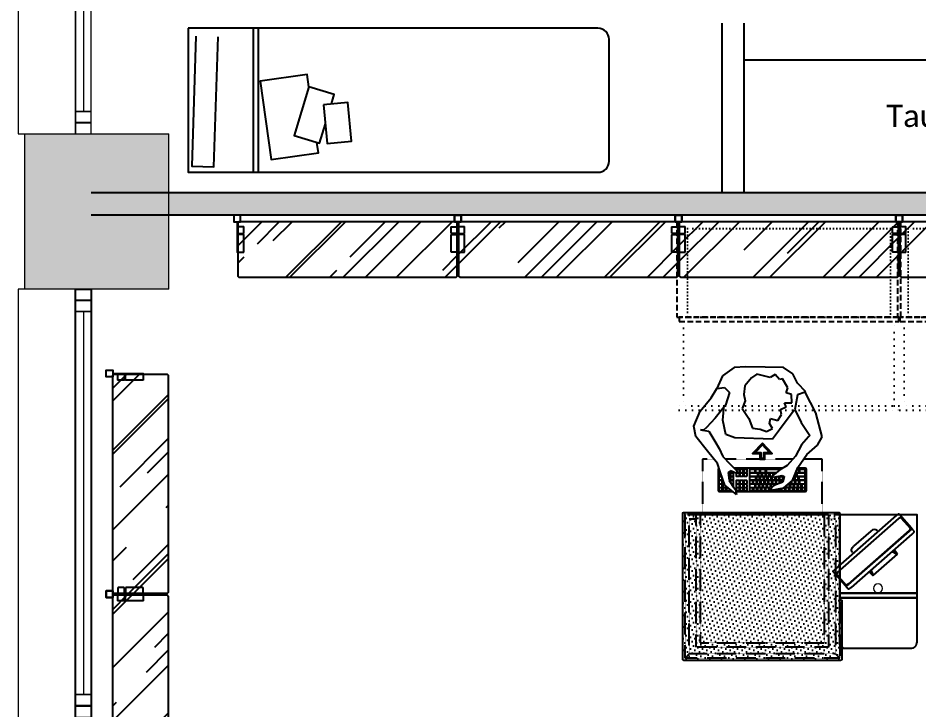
# Model space of a CAD drawing. Header units: metres. Extents: x 11076 to 23011, y 5678 to 28676.
# Drawn here: x 11076 to 15142, y 17930 to 21052 of the extents above; entities that cross this region are included whole.
import ezdxf

# ---------------------------------------------------------------- set-up
doc = ezdxf.new("R2010")
doc.units = ezdxf.units.M
doc.set_wipeout_variables(frame=1)
for name, pattern in [('CONTINUA', [0]), ('Discontinua JB', [0.75, 0.5, -0.25]), ('Puntets JB', [3, 0, -3]), ('TRAZOS2', [0.375, 0.25, -0.125])]:
    doc.linetypes.add(name, pattern=pattern)
doc.layers.add('0001 Bloques Estándar concep', color=7, linetype='Continuous', true_color=0x013e84)
doc.layers.add('3201_Baixa distribució', color=7, linetype='CONTINUA', lineweight=18)
doc.layers.add('_Co TEXTO', color=7, linetype='Continuous', lineweight=13)
for name, color, linetype in [('_Co MUEBLE CONCEP', 5, 'Continuous'), ('_Co MUEBLE NO CONCEP', 181, 'Continuous'), ('_Co MUROS', 1, 'Continuous'), ('_Co SOMBREADOS', 8, 'Continuous'), ('_Co TABIQUERIA', 3, 'Continuous'), ('Linea Capa Color 0000 JB', 7, 'Continuous')]:
    doc.layers.add(name, color=color, linetype=linetype)

# ---------------------------------------------------------------- blocks, each defined once
blk = doc.blocks.new('Planta Imac JB')
at = {"layer": '_Co SOMBREADOS'}
for p, q in [((-197.9, 129.7), (-197.9, 111.1)), ((182.3, 133.7), (-182.3, 133.7)), ((-75.6, 133.7), (-74.4, 155)), ((-73.7, 151.8), (-74.7, 133.7)), ((-72.1, 157), (72.1, 157)), ((-65.3, 133.7), (-71.7, 152.1)), ((-70.2, 155.6), (-62.7, 133.7)), ((70.2, 155.6), (62.7, 133.7)), ((65.3, 133.7), (71.7, 152.1)), ((73.7, 151.8), (74.7, 133.7)), ((75.6, 133.7), (74.4, 155)), ((197.9, 129.7), (197.9, 111.1)), ((-197.9, 111.1), (-197.9, 27.2)), ((-193.1, 44.3), (-193.1, 109.9)), ((-183.4, 112.6), (183.4, 112.6)), ((182.3, 115.2), (-182.3, 115.2)), ((193.1, 44.3), (193.1, 109.9)), ((197.9, 111.1), (197.9, 27.2)), ((184.1, 41.7), (-184.1, 41.7)), ((-183.4, 23.1), (183, 23.1)), ((-74.8, 18), (-74.8, 23.1)), ((-51.4, 0), (51.4, 0)), ((74.8, 18), (74.8, 23.1))]:
    blk.add_line(p, q, dxfattribs=at)
for centre, radius, start, end in [((-72.2, 154.9), 2.12, 19.0624, 176.7674), ((-72.7, 151.8), 1.06, 19.0624, 176.7674), ((72.2, 154.9), 2.12, 3.2326, 160.9376), ((72.7, 151.8), 1.06, 3.2326, 160.9376)]:
    blk.add_arc(centre, radius, start, end, dxfattribs=at)
for centre, major_axis, ratio, start_param, end_param in [((-182.3, 129.7), (-15.6, 0), 0.260994, 4.712389, 6.283185), ((-182.3, 111.1), (-15.6, 0), 0.260994, 4.712389, 6.283185), ((-183.4, 109.9), (-9.68, 0), 0.280083, 4.712389, 6.283185), ((-184.1, 44.3), (-9.02, 0), 0.29004, 0, 1.570796), ((-183.4, 27.2), (-14.5, 0), 0.280083, 0, 1.570832), ((-51.4, 18), (-23.4, 0), 0.769865, 0, 1.570796)]:
    blk.add_ellipse(centre, major_axis=major_axis, ratio=ratio, start_param=start_param, end_param=end_param, dxfattribs=at)
at = {"layer": '_Co SOMBREADOS', "extrusion": (0, 0, -1)}
for centre, major_axis, ratio, start_param, end_param in [((182.3, 129.7), (15.6, 0), 0.260994, 4.712389, 6.283185), ((182.3, 111.1), (15.6, 0), 0.260994, 4.712389, 6.283185), ((183.4, 109.9), (9.68, 0), 0.280083, 4.712389, 6.283185), ((184.1, 44.3), (9.02, 0), 0.29004, 0, 1.570796), ((51.4, 18), (23.4, 0), 0.769865, 0, 1.570796), ((183.4, 27.2), (14.5, 0), 0.280083, 0, 1.600948)]:
    blk.add_ellipse(centre, major_axis=major_axis, ratio=ratio, start_param=start_param, end_param=end_param, dxfattribs=at)
blk = doc.blocks.new('Planta Expo Kubic JB')
at = {"layer": '_Co MUEBLE CONCEP'}
blk.add_lwpolyline([(348, 577, 0.414214), (318, 607), (28, 607, 0.310319), (0, 587.8), (0, 377), (348, 377)], format="xyb", close=True, dxfattribs=at)
for points in [[(0, 357), (348, 357), (348, 377), (0, 377)], [(348, 357), (0, 357), (0, 2), (348, 2)]]:
    blk.add_lwpolyline(points, close=True, dxfattribs=at)
at = {"layer": '_Co MUEBLE CONCEP', "lineweight": 13, "ltscale": 10}
blk.add_circle((173, 335), 20, dxfattribs=at)
blk = doc.blocks.new('Imac Teclado')
at = {"layer": '_Co SOMBREADOS'}
for points in [[(301.9, 110.2, 0.414201), (295.2, 116.8), (-134.4, 116.8, 0.38771), (-141.1, 110.7), (-141.1, 6.4, 0.414201), (-134.4, -0.2), (295.2, -0.2, 0.414201), (301.9, 6.4)], [(-116.9, 111.1, 0.450069), (-118.3, 112.5), (-133, 112.5, 0.45007), (-134.4, 111.1), (-134.4, 100.7, 0.411174), (-133, 99.2), (-118.3, 99.2, 0.411173), (-116.9, 100.7)], [(-118.3, 95.2, 0.414201), (-119.6, 96.5), (-133, 96.5, 0.414201), (-134.4, 95.2), (-134.4, 81.9, 0.414188), (-133, 80.5), (-119.6, 80.5, 0.414201), (-118.3, 81.9)], [(-98.8, 95.2, 0.414201), (-100.2, 96.5), (-113.6, 96.5, 0.414201), (-114.9, 95.2), (-114.9, 81.9, 0.414188), (-113.6, 80.5), (-100.2, 80.5, 0.414201), (-98.8, 81.9)], [(-96.8, 111.1, 0.450069), (-98.1, 112.5), (-112.9, 112.5, 0.45007), (-114.2, 111.1), (-114.2, 100.7, 0.411174), (-112.9, 99.2), (-98.1, 99.2, 0.411173), (-96.8, 100.7)], [(-79.3, 95.2, 0.414201), (-80.7, 96.5), (-94.1, 96.5, 0.414201), (-95.5, 95.2), (-95.5, 81.9, 0.414188), (-94.1, 80.5), (-80.7, 80.5, 0.414201), (-79.3, 81.9)], [(-76.7, 111.1, 0.450069), (-78, 112.5), (-92.8, 112.5, 0.45007), (-94.1, 111.1), (-94.1, 100.7, 0.411174), (-92.8, 99.2), (-78, 99.2, 0.411173), (-76.7, 100.7)], [(-59.9, 95.2, 0.414201), (-61.2, 96.5), (-74.6, 96.5, 0.414201), (-76, 95.2), (-76, 81.9, 0.414188), (-74.6, 80.5), (-61.2, 80.5, 0.414201), (-59.9, 81.9)], [(-56.5, 111.1, 0.450069), (-57.9, 112.5), (-72.6, 112.5, 0.45007), (-74, 111.1), (-74, 100.7, 0.411174), (-72.6, 99.2), (-57.9, 99.2, 0.411173), (-56.5, 100.7)], [(-40.4, 95.2, 0.414201), (-41.8, 96.5), (-55.2, 96.5, 0.414201), (-56.5, 95.2), (-56.5, 81.9, 0.414188), (-55.2, 80.5), (-41.8, 80.5, 0.414201), (-40.4, 81.9)], [(-36.4, 111.1, 0.450069), (-37.7, 112.5), (-52.5, 112.5, 0.45007), (-53.8, 111.1), (-53.8, 100.7, 0.411174), (-52.5, 99.2), (-37.7, 99.2, 0.411173), (-36.4, 100.7)], [(-20.9, 95.2, 0.414201), (-22.3, 96.5), (-35.7, 96.5, 0.414201), (-37.1, 95.2), (-37.1, 81.9, 0.414188), (-35.7, 80.5), (-22.3, 80.5, 0.414201), (-20.9, 81.9)], [(-16.3, 111.1, 0.450069), (-17.6, 112.5), (-32.4, 112.5, 0.45007), (-33.7, 111.1), (-33.7, 100.7, 0.411174), (-32.4, 99.2), (-17.6, 99.2, 0.411173), (-16.3, 100.7)], [(-1.5, 95.2, 0.414201), (-2.8, 96.5), (-16.2, 96.5, 0.414201), (-17.6, 95.2), (-17.6, 81.9, 0.414188), (-16.2, 80.5), (-2.8, 80.5, 0.414201), (-1.5, 81.9)], [(3.9, 111.1, 0.450069), (2.5, 112.5), (-12.2, 112.5, 0.45007), (-13.6, 111.1), (-13.6, 100.7, 0.411174), (-12.2, 99.2), (2.5, 99.2, 0.411173), (3.9, 100.7)], [(18, 95.2, 0.414201), (16.6, 96.5), (3.2, 96.5, 0.414201), (1.9, 95.2), (1.9, 81.9, 0.414188), (3.2, 80.5), (16.6, 80.5, 0.414201), (18, 81.9)], [(24, 111.1, 0.450069), (22.7, 112.5), (7.9, 112.5, 0.45007), (6.6, 111.1), (6.6, 100.7, 0.411174), (7.9, 99.2), (22.7, 99.2, 0.411173), (24, 100.7)], [(37.5, 95.2, 0.414201), (36.1, 96.5), (22.7, 96.5, 0.414201), (21.3, 95.2), (21.3, 81.9, 0.414188), (22.7, 80.5), (36.1, 80.5, 0.414201), (37.5, 81.9)], [(44.2, 111.1, 0.450069), (42.8, 112.5), (28.1, 112.5, 0.45007), (26.7, 111.1), (26.7, 100.7, 0.411174), (28.1, 99.2), (42.8, 99.2, 0.411173), (44.2, 100.7)], [(56.2, 95.2, 0.414201), (54.9, 96.5), (41.5, 96.5, 0.414201), (40.1, 95.2), (40.1, 81.9, 0.414188), (41.5, 80.5), (54.9, 80.5, 0.414201), (56.2, 81.9)], [(64.3, 111.1, 0.450069), (63, 112.5), (48.2, 112.5, 0.45007), (46.8, 111.1), (46.8, 100.7, 0.411174), (48.2, 99.2), (63, 99.2, 0.411173), (64.3, 100.7)], [(75.7, 95.2, 0.414201), (74.4, 96.5), (60.9, 96.5, 0.414201), (59.6, 95.2), (59.6, 81.9, 0.414188), (60.9, 80.5), (74.4, 80.5, 0.414201), (75.7, 81.9)], [(84.4, 111.1, 0.450069), (83.1, 112.5), (68.3, 112.5, 0.45007), (67, 111.1), (67, 100.7, 0.411174), (68.3, 99.2), (83.1, 99.2, 0.411173), (84.4, 100.7)], [(95.2, 95.2, 0.414201), (93.8, 96.5), (80.4, 96.5, 0.414201), (79.1, 95.2), (79.1, 81.9, 0.414188), (80.4, 80.5), (93.8, 80.5, 0.414201), (95.2, 81.9)], [(104.6, 111.1, 0.450069), (103.2, 112.5), (88.5, 112.5, 0.45007), (87.1, 111.1), (87.1, 100.7, 0.411174), (88.5, 99.2), (103.2, 99.2, 0.411173), (104.6, 100.7)], [(114, 95.2, 0.414201), (112.6, 96.5), (99.2, 96.5, 0.414201), (97.9, 95.2), (97.9, 81.9, 0.414188), (99.2, 80.5), (112.6, 80.5, 0.414201), (114, 81.9)], [(124.7, 111.1, 0.450069), (123.4, 112.5), (108.6, 112.5, 0.45007), (107.3, 111.1), (107.3, 100.7, 0.411174), (108.6, 99.2), (123.4, 99.2, 0.411173), (124.7, 100.7)], [(144.8, 95.2, 0.414201), (143.5, 96.5), (118, 96.5, 0.414201), (116.7, 95.2), (116.7, 81.9, 0.414188), (118, 80.5), (143.5, 80.5, 0.414201), (144.8, 81.9)], [(144.8, 111.1, 0.450069), (143.5, 112.5), (128.7, 112.5, 0.45007), (127.4, 111.1), (127.4, 100.7, 0.411174), (128.7, 99.2), (143.5, 99.2, 0.411173), (144.8, 100.7)], [(173, 111.1, 0.450069), (171.7, 112.5), (158.3, 112.5, 0.45007), (156.9, 111.1), (156.9, 100.7, 0.411174), (158.3, 99.2), (171.7, 99.2, 0.411173), (173, 100.7)], [(173, 95.2, 0.414201), (171.7, 96.5), (158.3, 96.5, 0.414201), (156.9, 95.2), (156.9, 81.9, 0.414188), (158.3, 80.5), (171.7, 80.5, 0.414201), (173, 81.9)], [(192.5, 111.1, 0.450069), (191.2, 112.5), (177.7, 112.5, 0.45007), (176.4, 111.1), (176.4, 100.7, 0.411174), (177.7, 99.2), (191.2, 99.2, 0.411173), (192.5, 100.7)], [(192.5, 95.2, 0.414201), (191.2, 96.5), (177.7, 96.5, 0.414201), (176.4, 95.2), (176.4, 81.9, 0.414188), (177.7, 80.5), (191.2, 80.5, 0.414201), (192.5, 81.9)], [(211.3, 111.1, 0.450069), (210, 112.5), (196.5, 112.5, 0.45007), (195.2, 111.1), (195.2, 100.7, 0.411174), (196.5, 99.2), (210, 99.2, 0.411173), (211.3, 100.7)], [(211.3, 95.2, 0.414201), (210, 96.5), (196.5, 96.5, 0.414201), (195.2, 95.2), (195.2, 81.9, 0.414188), (196.5, 80.5), (210, 80.5, 0.414201), (211.3, 81.9)], [(240.2, 111.1, 0.450069), (238.8, 112.5), (225.4, 112.5, 0.45007), (224.1, 111.1), (224.1, 100.7, 0.411174), (225.4, 99.2), (238.8, 99.2, 0.411173), (240.2, 100.7)], [(240.2, 95.2, 0.414201), (238.8, 96.5), (225.4, 96.5, 0.414201), (224.1, 95.2), (224.1, 81.9, 0.414188), (225.4, 80.5), (238.8, 80.5, 0.414201), (240.2, 81.9)], [(259.6, 111.1, 0.450069), (258.3, 112.5), (244.9, 112.5, 0.45007), (243.5, 111.1), (243.5, 100.7, 0.411174), (244.9, 99.2), (258.3, 99.2, 0.411173), (259.6, 100.7)], [(259.6, 95.2, 0.414201), (258.3, 96.5), (244.9, 96.5, 0.414201), (243.5, 95.2), (243.5, 81.9, 0.414188), (244.9, 80.5), (258.3, 80.5, 0.414201), (259.6, 81.9)], [(279.1, 111.1, 0.450069), (277.8, 112.5), (264.3, 112.5, 0.45007), (263, 111.1), (263, 100.7, 0.411174), (264.3, 99.2), (277.8, 99.2, 0.411173), (279.1, 100.7)], [(279.1, 95.2, 0.414201), (277.8, 96.5), (264.3, 96.5, 0.414201), (263, 95.2), (263, 81.9, 0.414188), (264.3, 80.5), (277.8, 80.5, 0.414201), (279.1, 81.9)], [(297.9, 111.1, 0.450069), (296.5, 112.5), (283.1, 112.5, 0.45007), (281.8, 111.1), (281.8, 100.7, 0.411174), (283.1, 99.2), (296.5, 99.2, 0.411173), (297.9, 100.7)], [(297.9, 95.2, 0.414201), (296.5, 96.5), (283.1, 96.5, 0.414201), (281.8, 95.2), (281.8, 81.9, 0.414188), (283.1, 80.5), (296.5, 80.5, 0.414201), (297.9, 81.9)], [(-105.5, 76.5, 0.414201), (-106.8, 77.9), (-133, 77.9, 0.414201), (-134.4, 76.5), (-134.4, 63.2, 0.414188), (-133, 61.9), (-106.8, 61.9, 0.414201), (-105.5, 63.2)], [(-102.2, 57.9, 0.414201), (-103.5, 59.3), (-133, 59.3, 0.414201), (-134.4, 57.9), (-134.4, 44.6, 0.414188), (-133, 43.3), (-103.5, 43.3, 0.414201), (-102.2, 44.6)], [(-86, 76.5, 0.414201), (-87.3, 77.9), (-100.8, 77.9, 0.414201), (-102.1, 76.5), (-102.1, 63.2, 0.414188), (-100.8, 61.9), (-87.3, 61.9, 0.414201), (-86, 63.2)], [(-82.7, 57.9, 0.414201), (-84, 59.3), (-97.5, 59.3, 0.414201), (-98.8, 57.9), (-98.8, 44.6, 0.414188), (-97.5, 43.3), (-84, 43.3, 0.414201), (-82.7, 44.6)], [(-66.5, 76.5, 0.414201), (-67.9, 77.9), (-81.3, 77.9, 0.414201), (-82.6, 76.5), (-82.6, 63.2, 0.414188), (-81.3, 61.9), (-67.9, 61.9, 0.414201), (-66.5, 63.2)], [(-63.2, 57.9, 0.414201), (-64.6, 59.3), (-78, 59.3, 0.414201), (-79.3, 57.9), (-79.3, 44.6, 0.414188), (-78, 43.3), (-64.6, 43.3, 0.414201), (-63.2, 44.6)], [(-47.1, 76.5, 0.414201), (-48.4, 77.9), (-61.8, 77.9, 0.414201), (-63.2, 76.5), (-63.2, 63.2, 0.414188), (-61.8, 61.9), (-48.4, 61.9, 0.414201), (-47.1, 63.2)], [(-43.8, 57.9, 0.414201), (-45.1, 59.3), (-58.5, 59.3, 0.414201), (-59.9, 57.9), (-59.9, 44.6, 0.414188), (-58.5, 43.3), (-45.1, 43.3, 0.414201), (-43.8, 44.6)], [(-28.3, 76.5, 0.414201), (-29.6, 77.9), (-43, 77.9, 0.414201), (-44.4, 76.5), (-44.4, 63.2, 0.414188), (-43, 61.9), (-29.6, 61.9, 0.414201), (-28.3, 63.2)], [(-25, 57.9, 0.414201), (-26.3, 59.3), (-39.7, 59.3, 0.414201), (-41.1, 57.9), (-41.1, 44.6, 0.414188), (-39.7, 43.3), (-26.3, 43.3, 0.414201), (-25, 44.6)], [(-8.8, 76.5, 0.414201), (-10.1, 77.9), (-23.6, 77.9, 0.414201), (-24.9, 76.5), (-24.9, 63.2, 0.414188), (-23.6, 61.9), (-10.1, 61.9, 0.414201), (-8.8, 63.2)], [(-5.5, 57.9, 0.414201), (-6.8, 59.3), (-20.3, 59.3, 0.414201), (-21.6, 57.9), (-21.6, 44.6, 0.414188), (-20.3, 43.3), (-6.8, 43.3, 0.414201), (-5.5, 44.6)], [(10.7, 76.5, 0.414201), (9.3, 77.9), (-4.1, 77.9, 0.414201), (-5.4, 76.5), (-5.4, 63.2, 0.414188), (-4.1, 61.9), (9.3, 61.9, 0.414201), (10.7, 63.2)], [(13.3, 57.9, 0.414201), (11.9, 59.3), (-1.5, 59.3, 0.414201), (-2.8, 57.9), (-2.8, 44.6, 0.414188), (-1.5, 43.3), (11.9, 43.3, 0.414201), (13.3, 44.6)], [(29.5, 76.5, 0.414201), (28.1, 77.9), (14.7, 77.9, 0.414201), (13.4, 76.5), (13.4, 63.2, 0.414188), (14.7, 61.9), (28.1, 61.9, 0.414201), (29.5, 63.2)], [(32.8, 57.9, 0.414201), (31.4, 59.3), (18, 59.3, 0.414201), (16.6, 57.9), (16.6, 44.6, 0.414188), (18, 43.3), (31.4, 43.3, 0.414201), (32.8, 44.6)], [(48.9, 76.5, 0.414201), (47.6, 77.9), (34.2, 77.9, 0.414201), (32.8, 76.5), (32.8, 63.2, 0.414188), (34.2, 61.9), (47.6, 61.9, 0.414201), (48.9, 63.2)], [(52.2, 57.9, 0.414201), (50.9, 59.3), (37.5, 59.3, 0.414201), (36.1, 57.9), (36.1, 44.6, 0.414188), (37.5, 43.3), (50.9, 43.3, 0.414201), (52.2, 44.6)], [(68.4, 76.5, 0.414201), (67.1, 77.9), (53.6, 77.9, 0.414201), (52.3, 76.5), (52.3, 63.2, 0.414188), (53.6, 61.9), (67.1, 61.9, 0.414201), (68.4, 63.2)], [(71.7, 57.9, 0.414201), (70.3, 59.3), (56.9, 59.3, 0.414201), (55.6, 57.9), (55.6, 44.6, 0.414188), (56.9, 43.3), (70.3, 43.3, 0.414201), (71.7, 44.6)], [(87.9, 76.5, 0.414201), (86.5, 77.9), (73.1, 77.9, 0.414201), (71.8, 76.5), (71.8, 63.2, 0.414188), (73.1, 61.9), (86.5, 61.9, 0.414201), (87.9, 63.2)], [(91.2, 57.9, 0.414201), (89.8, 59.3), (76.4, 59.3, 0.414201), (75, 57.9), (75, 44.6, 0.414188), (76.4, 43.3), (89.8, 43.3, 0.414201), (91.2, 44.6)], [(106.7, 76.5, 0.414201), (105.3, 77.9), (91.9, 77.9, 0.414201), (90.5, 76.5), (90.5, 63.2, 0.414188), (91.9, 61.9), (105.3, 61.9, 0.414201), (106.7, 63.2)], [(109.9, 57.9, 0.414201), (108.6, 59.3), (95.2, 59.3, 0.414201), (93.8, 57.9), (93.8, 44.6, 0.414188), (95.2, 43.3), (108.6, 43.3, 0.414201), (109.9, 44.6)], [(126.1, 76.5, 0.414201), (124.8, 77.9), (111.4, 77.9, 0.414201), (110, 76.5), (110, 63.2, 0.414188), (111.4, 61.9), (124.8, 61.9, 0.414201), (126.1, 63.2)], [(144.8, 57.9, 0.414201), (143.5, 59.3), (114.6, 59.3, 0.414201), (113.3, 57.9), (113.3, 44.6, 0.414188), (114.6, 43.3), (143.5, 43.3, 0.414201), (144.8, 44.6)], [(144.9, 76.5, 0.414201), (143.6, 77.9), (130.2, 77.9, 0.414201), (128.8, 76.5), (128.8, 63.2, 0.414188), (130.2, 61.9), (143.6, 61.9, 0.414201), (144.9, 63.2)], [(173, 76.5, 0.414201), (171.7, 77.9), (158.3, 77.9, 0.414201), (156.9, 76.5), (156.9, 63.2, 0.414188), (158.3, 61.9), (171.7, 61.9, 0.414201), (173, 63.2)], [(192.5, 76.5, 0.414201), (191.2, 77.9), (177.7, 77.9, 0.414201), (176.4, 76.5), (176.4, 63.2, 0.414188), (177.7, 61.9), (191.2, 61.9, 0.414201), (192.5, 63.2)], [(211.3, 76.5, 0.414201), (209.9, 77.9), (196.5, 77.9, 0.414201), (195.2, 76.5), (195.2, 63.2, 0.414188), (196.5, 61.9), (209.9, 61.9, 0.414201), (211.3, 63.2)], [(240.2, 76.5, 0.414201), (238.8, 77.9), (225.4, 77.9, 0.414201), (224.1, 76.5), (224.1, 63.2, 0.414188), (225.4, 61.9), (238.8, 61.9, 0.414201), (240.2, 63.2)], [(240.2, 57.9, 0.414201), (238.8, 59.3), (225.4, 59.3, 0.414201), (224.1, 57.9), (224.1, 44.6, 0.414188), (225.4, 43.3), (238.8, 43.3, 0.414201), (240.2, 44.6)], [(259.6, 76.5, 0.414201), (258.3, 77.9), (244.9, 77.9, 0.414201), (243.5, 76.5), (243.5, 63.2, 0.414188), (244.9, 61.9), (258.3, 61.9, 0.414201), (259.6, 63.2)], [(259.6, 57.9, 0.414201), (258.3, 59.3), (244.9, 59.3, 0.414201), (243.5, 57.9), (243.5, 44.6, 0.414188), (244.9, 43.3), (258.3, 43.3, 0.414201), (259.6, 44.6)], [(279.1, 76.5, 0.414201), (277.8, 77.9), (264.3, 77.9, 0.414201), (263, 76.5), (263, 63.2, 0.414188), (264.3, 61.9), (277.8, 61.9, 0.414201), (279.1, 63.2)], [(279.1, 57.9, 0.414201), (277.8, 59.3), (264.3, 59.3, 0.414201), (263, 57.9), (263, 44.6, 0.414188), (264.3, 43.3), (277.8, 43.3, 0.414201), (279.1, 44.6)], [(297.9, 76.5, 0.414201), (296.5, 77.9), (283.1, 77.9, 0.414201), (281.8, 76.5), (281.8, 63.2, 0.414188), (283.1, 61.9), (296.5, 61.9, 0.414201), (297.9, 63.2)], [(297.9, 57.9, 0.414201), (296.5, 59.3), (283.1, 59.3, 0.414201), (281.8, 57.9), (281.8, 44.6, 0.414188), (283.1, 43.3), (296.5, 43.3, 0.414201), (297.9, 44.6)], [(-92.4, 39.3, 0.414201), (-93.8, 40.6), (-133, 40.6, 0.414201), (-134.4, 39.3), (-134.4, 26, 0.414188), (-133, 24.7), (-93.8, 24.7, 0.414201), (-92.4, 26)], [(-105.5, 20.7, 0.414201), (-106.8, 22), (-133, 22, 0.414201), (-134.4, 20.7), (-134.4, 7.4, 0.414188), (-133, 6.1), (-106.8, 6.1, 0.414201), (-105.5, 7.4)], [(-82.4, 20.7, 0.414201), (-83.7, 22), (-101.4, 22, 0.414201), (-102.8, 20.7), (-102.8, 7.4, 0.414188), (-101.4, 6.1), (-83.7, 6.1, 0.414201), (-82.4, 7.4)], [(-73, 39.3, 0.414201), (-74.3, 40.6), (-87.7, 40.6, 0.414201), (-89.1, 39.3), (-89.1, 26, 0.414188), (-87.7, 24.7), (-74.3, 24.7, 0.414201), (-73, 26)], [(-53.6, 20.7, 0.414201), (-54.9, 22), (-78.3, 22, 0.414201), (-79.7, 20.7), (-79.7, 7.4, 0.414188), (-78.3, 6.1), (-54.9, 6.1, 0.414201), (-53.6, 7.4)], [(-53.5, 39.3, 0.414201), (-54.8, 40.6), (-68.3, 40.6, 0.414201), (-69.6, 39.3), (-69.6, 26, 0.414188), (-68.3, 24.7), (-54.8, 24.7, 0.414201), (-53.5, 26)], [(-34.7, 39.3, 0.414201), (-36, 40.6), (-49.5, 40.6, 0.414201), (-50.8, 39.3), (-50.8, 26, 0.414188), (-49.5, 24.7), (-36, 24.7, 0.414201), (-34.7, 26)], [(62, 20.7, 0.414201), (60.6, 22), (-49.5, 22, 0.414201), (-50.8, 20.7), (-50.8, 7.4, 0.414188), (-49.5, 6.1), (60.6, 6.1, 0.414201), (62, 7.4)], [(-15.2, 39.3, 0.414201), (-16.6, 40.6), (-30, 40.6, 0.414201), (-31.3, 39.3), (-31.3, 26, 0.414188), (-30, 24.7), (-16.6, 24.7, 0.414201), (-15.2, 26)], [(4.2, 39.3, 0.414201), (2.9, 40.6), (-10.5, 40.6, 0.414201), (-11.9, 39.3), (-11.9, 26, 0.414188), (-10.5, 24.7), (2.9, 24.7, 0.414201), (4.2, 26)], [(23, 39.3, 0.414201), (21.7, 40.6), (8.3, 40.6, 0.414201), (6.9, 39.3), (6.9, 26, 0.414188), (8.3, 24.7), (21.7, 24.7, 0.414201), (23, 26)], [(42.5, 39.3, 0.414201), (41.1, 40.6), (27.7, 40.6, 0.414201), (26.4, 39.3), (26.4, 26, 0.414188), (27.7, 24.7), (41.1, 24.7, 0.414201), (42.5, 26)], [(62, 39.3, 0.414201), (60.6, 40.6), (47.2, 40.6, 0.414201), (45.8, 39.3), (45.8, 26, 0.414188), (47.2, 24.7), (60.6, 24.7, 0.414201), (62, 26)], [(90.8, 20.7, 0.414201), (89.4, 22), (66, 22, 0.414201), (64.6, 20.7), (64.6, 7.4, 0.414188), (66, 6.1), (89.4, 6.1, 0.414201), (90.8, 7.4)], [(81.4, 39.3, 0.414201), (80.1, 40.6), (66.7, 40.6, 0.414201), (65.3, 39.3), (65.3, 26, 0.414188), (66.7, 24.7), (80.1, 24.7, 0.414201), (81.4, 26)], [(100.2, 39.3, 0.414201), (98.9, 40.6), (85.4, 40.6, 0.414201), (84.1, 39.3), (84.1, 26, 0.414188), (85.4, 24.7), (98.9, 24.7, 0.414201), (100.2, 26)], [(113.9, 20.7, 0.414201), (112.5, 22), (94.8, 22, 0.414201), (93.4, 20.7), (93.4, 7.4, 0.414188), (94.8, 6.1), (112.5, 6.1, 0.414201), (113.9, 7.4)], [(144.8, 39.3, 0.414201), (143.5, 40.6), (104.9, 40.6, 0.414201), (103.6, 39.3), (103.6, 26, 0.414188), (104.9, 24.7), (143.5, 24.7, 0.414201), (144.8, 26)], [(144.8, 20.7, 0.414201), (143.5, 22), (117.3, 22, 0.414201), (115.9, 20.7), (115.9, 7.4, 0.414188), (117.3, 6.1), (143.5, 6.1, 0.414201), (144.8, 7.4)], [(173, 39.3, 0.414201), (171.7, 40.6), (158.3, 40.6, 0.414201), (156.9, 39.3), (156.9, 26, 0.414188), (158.3, 24.7), (171.7, 24.7, 0.414201), (173, 26)], [(173, 20.7, 0.414201), (171.7, 22), (158.3, 22, 0.414201), (156.9, 20.7), (156.9, 7.4, 0.414188), (158.3, 6.1), (171.7, 6.1, 0.414201), (173, 7.4)], [(192.5, 39.3, 0.414201), (191.2, 40.6), (177.7, 40.6, 0.414201), (176.4, 39.3), (176.4, 26, 0.414188), (177.7, 24.7), (191.2, 24.7, 0.414201), (192.5, 26)], [(192.5, 20.7, 0.414201), (191.2, 22), (177.7, 22, 0.414201), (176.4, 20.7), (176.4, 7.4, 0.414188), (177.7, 6.1), (191.2, 6.1, 0.414201), (192.5, 7.4)], [(211.3, 39.3, 0.414201), (210, 40.6), (196.5, 40.6, 0.414201), (195.2, 39.3), (195.2, 26, 0.414188), (196.5, 24.7), (210, 24.7, 0.414201), (211.3, 26)], [(211.3, 20.7, 0.414201), (210, 22), (196.5, 22, 0.414201), (195.2, 20.7), (195.2, 7.4, 0.414188), (196.5, 6.1), (210, 6.1, 0.414201), (211.3, 7.4)], [(240.2, 39.3, 0.414201), (238.8, 40.6), (225.4, 40.6, 0.414201), (224.1, 39.3), (224.1, 26, 0.414188), (225.4, 24.7), (238.8, 24.7, 0.414201), (240.2, 26)], [(259.6, 20.7, 0.414201), (258.3, 22), (225.4, 22, 0.414201), (224.1, 20.7), (224.1, 7.4, 0.414188), (225.4, 6.1), (258.3, 6.1, 0.414201), (259.6, 7.4)], [(259.6, 39.3, 0.414201), (258.3, 40.6), (244.9, 40.6, 0.414201), (243.5, 39.3), (243.5, 26, 0.414188), (244.9, 24.7), (258.3, 24.7, 0.414201), (259.6, 26)], [(279.1, 39.3, 0.414201), (277.8, 40.6), (264.3, 40.6, 0.414201), (263, 39.3), (263, 26, 0.414188), (264.3, 24.7), (277.8, 24.7, 0.414201), (279.1, 26)], [(279.1, 20.7, 0.414201), (277.8, 22), (264.3, 22, 0.414201), (263, 20.7), (263, 7.4, 0.414188), (264.3, 6.1), (277.8, 6.1, 0.414201), (279.1, 7.4)], [(297.9, 39.3, 0.414201), (296.5, 40.6), (283.1, 40.6, 0.414201), (281.8, 39.3), (281.8, 7.4, 0.414188), (283.1, 6.1), (296.5, 6.1, 0.414201), (297.9, 7.4)]]:
    blk.add_lwpolyline(points, format="xyb", close=True, dxfattribs=at)
blk = doc.blocks.new('FLECHA')
at = {"layer": '_Co SOMBREADOS'}
for points in [[(0, 0), (43.9, -46.7), (11.5, -46.7), (11.5, -72.3), (0, -72.3), (-11.5, -72.3), (-11.5, -46.7), (-43.9, -46.7)], [(0, -7.3), (32.3, -41.7), (6.5, -41.7), (6.5, -67.3), (0, -67.3), (-6.5, -67.3), (-6.5, -41.7), (-32.3, -41.7)]]:
    blk.add_lwpolyline(points, close=True, dxfattribs=at)
blk = doc.blocks.new('2d mostrador recto')
at = {"layer": '_Co SOMBREADOS'}
h = blk.add_hatch(dxfattribs=at)
h.set_pattern_fill('DOTS', color=256, scale=300, angle=225)
h.set_pattern_definition([(225, (-495.044, 130), (6.62913, -19.88738), [0, -18.75])])
edge = h.paths.add_edge_path()
edge.add_line((-10, 386), (-10, 653))
edge.add_arc((-5, 653), 5, 90, 180, ccw=False)
edge.add_line((-5, 658), (703, 658))
edge.add_arc((703, 653), 5, 0, 90, ccw=False)
edge.add_line((708, 653), (708, -5))
edge.add_arc((703, -5), 5, -90, 0, ccw=False)
edge.add_line((703, -10), (5, -10))
edge.add_arc((5, -5), 5, 180, 270, ccw=False)
edge.add_line((0, -5), (0, 375))
at = {"layer": '_Co MUEBLE CONCEP'}
for p, q in [((19, 629), (0, 648)), ((679, 629), (698, 648))]:
    blk.add_line(p, q, dxfattribs=at)
at = {"layer": '_Co MUEBLE CONCEP', "linetype": 'TRAZOS2'}
for p, q in [((69, 0), (629, 0)), ((79, 0), (79, -250))]:
    blk.add_line(p, q, dxfattribs=at)
at = {"layer": '_Co MUEBLE CONCEP'}
blk.add_lwpolyline([(-10, 386), (-10, 653, -0.414214), (-5, 658), (703, 658, -0.414214), (708, 653), (708, -5, -0.414214), (703, -10), (5, -10, -0.414214), (0, -5), (0, 375)], format="xyb", dxfattribs=at)
at = {"layer": '_Co MUEBLE CONCEP', "linetype": 'TRAZOS2'}
for points in [[(698, 0), (0, 0), (0, 648), (698, 648)], [(648, 0), (50, 0), (50, 598), (648, 598)]]:
    blk.add_lwpolyline(points, close=True, dxfattribs=at)
for points in [[(50, 19), (19, 19), (19, 629), (679, 629), (679, 19), (648, 19)], [(629, 0), (629, 579), (69, 579), (69, 0)], [(79, 0), (79, -250), (619, -250), (619, 0)]]:
    blk.add_lwpolyline(points, dxfattribs=at)
at = {"layer": '_Co MUEBLE CONCEP'}
blk.add_arc((-10, 375.9), 10.1, 354.7192, 89.8282, dxfattribs=at)
at = {"layer": '_Co MUEBLE CONCEP', "xscale": -1}
blk.add_blockref('Planta Expo Kubic JB', (0, -2), dxfattribs=at)
at = {"layer": '_Co MUEBLE CONCEP', "rotation": 41.22742395024817}
blk.add_blockref('Planta Imac JB', (-101.7, 108.2), dxfattribs=at)
at = {"layer": '_Co MUEBLE CONCEP', "linetype": 'Continuous', "extrusion": (0, 0, -1), "xscale": -0.900809910002863, "yscale": 0.900809910002863, "zscale": -0.900809910002863}
blk.add_blockref('Imac Teclado', (-276.6, -209.5), dxfattribs=at)
at = {"layer": '_Co MUEBLE CONCEP', "linetype": 'Continuous', "xscale": -1, "rotation": 180}
blk.add_blockref('FLECHA', (349, -322.3), dxfattribs=at)
blk = doc.blocks.new('R32')
blk.add_wipeout([(78976.1, 32380.5), (79090.9, 32501.5), (79113.6, 32440.6), (79143.7, 32380.1), (79121.3, 32357.3), (79103.4, 32341), (79070.9, 32292.8), (79030.5, 32255.3), (78995.3, 32238), (78959.2, 32215.2), (78962, 32209), (79002.6, 32212.1), (79011.3, 32206.8), (79001.6, 32181.7), (78959.8, 32171.2), (78945, 32162.1), (78947.2, 32152.2), (79003.3, 32156.6), (79045.9, 32184.1), (79075.9, 32240.4), (79122.6, 32294), (79176.3, 32331.3), (79200.8, 32365.5), (79184.3, 32477), (79146.5, 32574.7), (79148.7, 32576.2), (79115.5, 32619.7), (79099.4, 32662.4), (79060.8, 32695.3), (78978.6, 32706.5), (78892.4, 32716.5), (78839.4, 32719.2), (78782.9, 32688.2), (78751.3, 32634), (78722.2, 32594.8), (78665.8, 32540.8), (78630.6, 32475.8), (78634.6, 32429.4), (78718.5, 32297.6), (78740.6, 32196.7), (78788.3, 32149), (78786.3, 32172.2), (78778.5, 32183), (78762.8, 32216), (78761, 32252.6), (78773.3, 32258.3), (78799.5, 32242.6), (78801.5, 32255.7), (78745.9, 32325.6), (78733, 32364), (78694.6, 32446.5), (78658, 32456.2), (78671, 32454.1), (78775.1, 32547.2), (78762.5, 32489.1), (78769.2, 32423.1), (78808, 32403.5)]).dxf.layer = '_Co SOMBREADOS'
at = {"layer": '_Co SOMBREADOS'}
for p, q in [((78839.4, 32719.2), (78782.9, 32688.2)), ((78892.4, 32716.5), (78839.4, 32719.2)), ((78978.6, 32706.5), (78892.4, 32716.5)), ((79060.8, 32695.3), (78978.6, 32706.5)), ((79099.4, 32662.4), (79060.8, 32695.3)), ((78782.9, 32688.2), (78751.3, 32634)), ((78912.9, 32665.5), (78879, 32632.7)), ((78937.9, 32678.7), (78912.9, 32665.5)), ((78972.1, 32665.6), (78937.9, 32678.7)), ((78995.7, 32658), (78972.1, 32665.6)), ((79020.4, 32669.3), (78995.7, 32658)), ((79037.3, 32643.7), (79020.4, 32669.3)), ((79115.5, 32619.7), (79099.4, 32662.4)), ((78722.2, 32594.8), (78751.3, 32634)), ((78751.3, 32634), (78785.7, 32634.3)), ((78806.7, 32609.9), (78782.5, 32554.6)), ((78785.7, 32634.3), (78806.7, 32609.9)), ((78879, 32632.7), (78869, 32594.2)), ((79050.9, 32645.3), (79037.3, 32643.7)), ((79070.7, 32602.1), (79050.9, 32645.3)), ((79148.7, 32576.2), (79115.5, 32619.7)), ((78665.8, 32540.8), (78722.2, 32594.8)), ((78869, 32594.2), (78872, 32565.1)), ((79059.7, 32580.9), (79070.7, 32602.1)), ((79083, 32571.5), (79059.7, 32580.9)), ((79080.8, 32533.6), (79083, 32571.5)), ((79146.5, 32574.7), (79110.9, 32567)), ((79184.3, 32477), (79146.5, 32574.7)), ((78630.6, 32475.8), (78665.8, 32540.8)), ((78782.5, 32554.6), (78730.2, 32501.9)), ((78762.5, 32489.1), (78777, 32555.5)), ((78872, 32565.1), (78855.2, 32531.5)), ((78855.2, 32531.5), (78880, 32483.7)), ((79048.8, 32536.8), (79080.8, 32533.6)), ((79053.6, 32518.9), (79048.8, 32536.8)), ((79110.9, 32567), (79090.9, 32501.5)), ((78730.2, 32501.9), (78686.1, 32465)), ((78769.2, 32423.1), (78762.5, 32489.1)), ((79010, 32461), (79029.3, 32486.5)), ((79088.7, 32499.9), (79012.7, 32418.5)), ((79027.3, 32509.7), (79053.6, 32518.9)), ((79029.3, 32486.5), (79027.3, 32509.7)), ((79090.9, 32501.5), (79113.6, 32440.6)), ((78634.6, 32429.4), (78630.6, 32475.8)), ((78658, 32456.2), (78694.6, 32446.5)), ((78671, 32454.1), (78658, 32456.2)), ((78686.1, 32465), (78671, 32454.1)), ((78694.6, 32446.5), (78717.6, 32398.9)), ((78880, 32483.7), (78892.1, 32439.7)), ((78970.4, 32452), (78977.7, 32473.8)), ((78981.7, 32427.3), (78970.4, 32452)), ((78977.7, 32473.8), (79010, 32461)), ((79200.8, 32365.5), (79184.3, 32477)), ((78678.5, 32357.4), (78634.6, 32429.4)), ((78808, 32403.5), (78769.2, 32423.1)), ((78892.1, 32439.7), (78926.8, 32430.4)), ((78926.8, 32430.4), (78953.2, 32416.6)), ((78953.2, 32416.6), (78981.7, 32427.3)), ((79012.7, 32418.5), (78976.1, 32380.5)), ((79113.6, 32440.6), (79135.3, 32397)), ((78717.6, 32398.9), (78733, 32364)), ((78976.1, 32380.5), (78808, 32403.5)), ((79139.1, 32373.5), (79103.4, 32341)), ((79135.3, 32397), (79145.6, 32378.2)), ((79145.6, 32378.2), (79139.1, 32373.5)), ((79176.3, 32331.3), (79200.8, 32365.5)), ((78718.5, 32297.6), (78678.5, 32357.4)), ((78733, 32364), (78745.9, 32325.6)), ((78745.9, 32325.6), (78774.4, 32288.6)), ((79103.4, 32341), (79070.9, 32292.8)), ((79122.6, 32294), (79176.3, 32331.3)), ((78725.6, 32258.3), (78718.5, 32297.6)), ((78774.4, 32288.6), (78801.5, 32255.7)), ((79070.9, 32292.8), (79030.5, 32255.3)), ((79075.9, 32240.4), (79122.6, 32294)), ((78740.6, 32196.7), (78725.6, 32258.3)), ((78773.3, 32258.3), (78761, 32252.6)), ((78761, 32252.6), (78762.8, 32216)), ((78799.5, 32242.6), (78773.3, 32258.3)), ((78801.5, 32255.7), (78799.5, 32242.6)), ((79030.5, 32255.3), (78995.3, 32238)), ((78762.8, 32216), (78778.5, 32183)), ((78995.3, 32238), (78959.2, 32215.2)), ((78959.2, 32215.2), (78962, 32209)), ((78962, 32209), (79002.6, 32212.1)), ((79011.3, 32206.8), (79001.6, 32181.7)), ((79002.6, 32212.1), (79011.3, 32206.8)), ((79045.9, 32184.1), (79075.9, 32240.4)), ((78788.3, 32149), (78740.6, 32196.7)), ((78778.5, 32183), (78786.3, 32172.2)), ((78786.3, 32172.2), (78788.3, 32149)), ((78959.8, 32171.2), (78945, 32162.1)), ((78945, 32162.1), (78947.2, 32152.2)), ((79001.6, 32181.7), (78959.8, 32171.2)), ((79003.3, 32156.6), (79045.9, 32184.1)), ((78947.2, 32152.2), (79003.3, 32156.6))]:
    blk.add_line(p, q, dxfattribs=at)
blk = doc.blocks.new('Visio Poste Visto Ancho 990 Alto 3000mm con 6 est vidrio 30x30 planta')
at = {"layer": '0001 Bloques Estándar concep', "ltscale": 10}
h = blk.add_hatch(dxfattribs=at)
h.set_pattern_fill('AR-RROOF', color=256, scale=10, angle=45, style=0)
h.set_pattern_definition([(45, (0, 54), (215.526, 574.736), [3810, -508, 1270, -254]), (45, (149.07, 382.68), (-418.48, 59.27), [762, -83.82, 1524, -190.5]), (45, (-62.86, 296.47), (813.611, 1054.282), [2032, -355.6, 1016, -254])])
h.paths.add_polyline_path([(23, -280), (1003, -280), (1008, -275), (1008, -35), (1003, -30), (23, -30), (18, -35), (18, -275)])
at = {"layer": '0001 Bloques Estándar concep', "ltscale": 50}
for points in [[(45, -89, 0.414214), (43, -87), (17, -87), (17, -82), (43, -82, 0.414214), (45, -80), (45, -54, 0.414214), (43, -52), (17, -52), (17, -30), (30, -30), (30, 0), (0, 0), (0, -30), (15, -30), (15, -167), (43, -167, 0.414214), (45, -165)], [(981, -89, -0.414214), (983, -87), (1009, -87), (1009, -82), (983, -82, -0.414214), (981, -80), (981, -54, -0.414214), (983, -52), (1009, -52), (1009, -30), (996, -30), (996, 0), (1026, 0), (1026, -30), (1011, -30), (1011, -167), (983, -167, -0.414214), (981, -165)]]:
    blk.add_lwpolyline(points, format="xyb", close=True, dxfattribs=at)
at = {"layer": '0001 Bloques Estándar concep', "ltscale": 10}
blk.add_lwpolyline([(23, -280), (1003, -280), (1008, -275), (1008, -35), (1003, -30), (23, -30), (18, -35), (18, -275)], close=True, dxfattribs=at)
blk = doc.blocks.new('*U97')
at = {"layer": 'Linea Capa Color 0000 JB', "linetype": 'Discontinua JB', "ltscale": 50}
for points in [[(0, -430), (1011, -430), (1011, 0), (0, 0)], [(10, -430), (10, -449), (1001, -449), (1001, -430)]]:
    blk.add_lwpolyline(points, close=True, dxfattribs=at)
at = {"layer": 'Linea Capa Color 0000 JB', "linetype": 'Puntets JB', "ltscale": 5}
blk.add_lwpolyline([(963, -30), (48, -30), (48, -430), (963, -430)], close=True, dxfattribs=at)
at = {"layer": 'Linea Capa Color 0000 JB', "color": 251, "linetype": 'Puntets JB', "ltscale": 10, "true_color": 0x636466}
for points in [[(30, -449), (30, -830)], [(981, -830), (981, -449)]]:
    blk.add_lwpolyline(points, dxfattribs=at)
blk.add_lwpolyline([(10, -830), (10, -849), (1001, -849), (1001, -830)], close=True, dxfattribs=at)
blk = doc.blocks.new('camilla')
at = {"layer": '_Co MUEBLE NO CONCEP'}
for p, q in [((25196.4, 25403.9), (25846.4, 25403.9)), ((25196.4, 25380.7), (25846.4, 25380.7))]:
    blk.add_line(p, q, dxfattribs=at)
blk.add_lwpolyline([(25196.4, 25087.2), (25846.4, 25087.2), (25846.4, 26937.2, 0.414214), (25796.4, 26987.2), (25246.4, 26987.2, 0.414214), (25196.4, 26937.2)], format="xyb", close=True, dxfattribs=at)
blk.add_lwpolyline([(25541.7, 25698.6), (25716.7, 25715.8), (25706, 25825.1), (25530.9, 25807.9)], close=True, dxfattribs=at)
for points in [[(25538.1, 25734.3), (25495.6, 25747.2), (25461, 25632.7), (25680.9, 25566.4), (25715.5, 25680.9), (25628.4, 25707.1)], [(25461.2, 25633.1), (25404.6, 25625.1), (25434.8, 25412.1), (25789.1, 25462.3), (25758.9, 25675.3), (25711.8, 25668.6)], [(25231.8, 25122.9), (25818.9, 25104.2), (25822.1, 25204.2), (25235, 25222.8)]]:
    blk.add_lwpolyline(points, dxfattribs=at)
blk = doc.blocks.new('*U152')
at = {"rotation": 270}
blk.add_blockref('Visio Poste Visto Ancho 990 Alto 3000mm con 6 est vidrio 30x30 planta', (335.7, 802.4), dxfattribs=at)
blk = doc.blocks.new('*U153')
at = {"layer": '_Co TABIQUERIA', "color": 0, "linetype": 'ByBlock', "lineweight": -2, "transparency": 16777216}
for p in [(0, 1992), (0, 996), (0, 0)]:
    blk.add_blockref('*U152', p, dxfattribs=at)

msp = doc.modelspace()

# ---------------------------------------------------------------- hatches: boundary and pattern name
at = {"layer": '3201_Baixa distribució', "linetype": 'CONTINUA', "lineweight": 15, "transparency": 33554687}
msp.add_hatch(color=256, dxfattribs=at).paths.add_polyline_path([(11106.1, 19829.4), (11756.1, 19829.4), (11756.1, 20529.4), (11106.1, 20529.4)])
at = {"layer": '_Co MUROS', "linetype": 'CONTINUA', "lineweight": 15, "transparency": 33554687}
h = msp.add_hatch(color=256, dxfattribs=at)
h.paths.add_polyline_path([(11106.1, 20529.4), (11106.1, 19829.4), (11756.1, 19829.4), (11756.1, 20529.4)])
h.paths.add_polyline_path([(11106.1, 16069.4), (11106.1, 15889.4), (11756.1, 15889.4), (11756.1, 16069.4)])
h.paths.add_polyline_path([(11106.1, 25884.1), (11106.1, 25429.4), (11576.1, 25429.4), (11576.1, 25682.9), (11518.3, 25967.7)])
at = {"layer": '_Co MUROS'}
h = msp.add_hatch(color=256, dxfattribs=at)
h.dxf.hatch_style = 1
h.paths.add_polyline_path([(17435.3, 20262.8), (11406.1, 20262.8), (11406.1, 20162.8), (17435.3, 20162.8)])

# ---------------------------------------------------------------- linework, layer by layer
at = {"layer": '3201_Baixa distribució', "linetype": 'CONTINUA', "lineweight": 18, "transparency": 33554687}
for p, q in [((11371.1, 22927.9), (11371.1, 20630.4)), ((11106.1, 20529.4), (11336.1, 20529.4)), ((11106.1, 20529.4), (11106.1, 19829.4)), ((11336.1, 20529.4), (11406.1, 20529.4)), ((11406.1, 20529.4), (11756.1, 20529.4)), ((11756.1, 19829.4), (11756.1, 20529.4)), ((11336.1, 19829.4), (11106.1, 19829.4)), ((11406.1, 19829.4), (11336.1, 19829.4)), ((11756.1, 19829.4), (11406.1, 19829.4)), ((11371.1, 19728.4), (11371.1, 18000.9))]:
    msp.add_line(p, q, dxfattribs=at)
for points in [[(11336.1, 25429.4), (11076.1, 25429.4), (11076.1, 20529.4), (11336.1, 20529.4), (11336.1, 25429.4)], [(11336.1, 20630.4), (11406.1, 20630.4), (11406.1, 22927.9), (11336.1, 22927.9), (11336.1, 20630.4)], [(11336.1, 22927.9), (11336.1, 20630.4), (11406.1, 20630.4), (11406.1, 22927.9), (11336.1, 22927.9)], [(11336.1, 20630.4), (11336.1, 20580.4), (11406.1, 20580.4), (11406.1, 20630.4), (11336.1, 20630.4)], [(11406.1, 20579.4), (11406.1, 20580.4), (11336.1, 20580.4), (11336.1, 20579.4), (11406.1, 20579.4)], [(11336.1, 20579.4), (11336.1, 20529.4), (11406.1, 20529.4), (11406.1, 20579.4), (11336.1, 20579.4)], [(11336.1, 19829.4), (11076.1, 19829.4), (11076.1, 16069.4), (11336.1, 16069.4), (11336.1, 19829.4)], [(11336.1, 19829.4), (11336.1, 19779.4), (11406.1, 19779.4), (11406.1, 19829.4), (11336.1, 19829.4)], [(11336.1, 19778.4), (11406.1, 19778.4), (11406.1, 19779.4), (11336.1, 19779.4), (11336.1, 19778.4)], [(11406.1, 19778.4), (11336.1, 19778.4), (11336.1, 19728.4), (11406.1, 19728.4), (11406.1, 19778.4)], [(11336.1, 18000.9), (11406.1, 18000.9), (11406.1, 19728.4), (11336.1, 19728.4), (11336.1, 18000.9)], [(11336.1, 19728.4), (11336.1, 18000.9), (11406.1, 18000.9), (11406.1, 19728.4), (11336.1, 19728.4)], [(11336.1, 18000.9), (11336.1, 17950.9), (11406.1, 17950.9), (11406.1, 18000.9), (11336.1, 18000.9)], [(11336.1, 17947.9), (11406.1, 17947.9), (11406.1, 17950.9), (11336.1, 17950.9), (11336.1, 17947.9)], [(11406.1, 17947.9), (11336.1, 17947.9), (11336.1, 17897.9), (11406.1, 17897.9), (11406.1, 17947.9)]]:
    msp.add_lwpolyline(points, dxfattribs=at)
at = {"layer": '_Co MUEBLE CONCEP'}
msp.add_lwpolyline([(17515.8, 20262.8), (17515.8, 20862.8), (14352, 20862.8), (14352, 20262.8)], dxfattribs=at)
at = {"layer": '_Co MUROS'}
msp.add_lwpolyline([(11336.1, 19829.4), (11406.1, 19829.4), (11406.1, 16069.4), (11336.1, 16069.4)], close=True, dxfattribs=at)
at = {"layer": '_Co TABIQUERIA'}
for points in [[(14252, 21028.4), (14252, 20262.8)], [(14352, 21028.4), (14352, 20262.8)], [(17515.8, 20262.8), (11406.1, 20262.8)], [(17515.8, 20162.8), (11406.1, 20162.8)]]:
    msp.add_lwpolyline(points, dxfattribs=at)

# ---------------------------------------------------------------- block references
for p in [(12050.2, 20162.8), (13046.2, 20162.8), (14042.2, 20162.8), (15038.2, 20162.8)]:
    msp.add_blockref('Visio Poste Visto Ancho 990 Alto 3000mm con 6 est vidrio 30x30 planta', p)
at = {"layer": '_Co MUEBLE CONCEP', "rotation": 180}
msp.add_blockref('2d mostrador recto', (14784.1, 18812.1), dxfattribs=at)
at = {"layer": '_Co MUEBLE NO CONCEP', "rotation": 269.9999999963086}
msp.add_blockref('camilla', (-13243.9, 46202.6), dxfattribs=at)
at = {"layer": '_Co TABIQUERIA', "xscale": -1}
msp.add_blockref('*U153', (11809.9, 16668.9), dxfattribs=at)
at = {"layer": 'Linea Capa Color 0000 JB'}
msp.add_blockref('*U97', (15045.7, 20132.8), dxfattribs=at)

# ---------------------------------------------------------------- texts
at = {"layer": '_Co TEXTO', "insert": (14994.6, 20660.6), "char_height": 100, "attachment_point": 1}
msp.add_mtext_dynamic_manual_height_columns('{\\fCalibri|b0|i0|c0|p34;Taula de recepció}', width=4560.621, gutter_width=12.5, heights=[0], dxfattribs=at)

# ---------------------------------------------------------------- next in the draw order: block references
at = {"layer": '_Co MUEBLE CONCEP', "rotation": 6.17380338366011}
msp.add_blockref('R32', (-60555.4, -21533.4), dxfattribs=at)

# ---------------------------------------------------------------- next in the draw order: block references
at = {"layer": 'Linea Capa Color 0000 JB'}
msp.add_blockref('*U97', (14049.7, 20132.8), dxfattribs=at)

doc.saveas('drawing.dxf')
